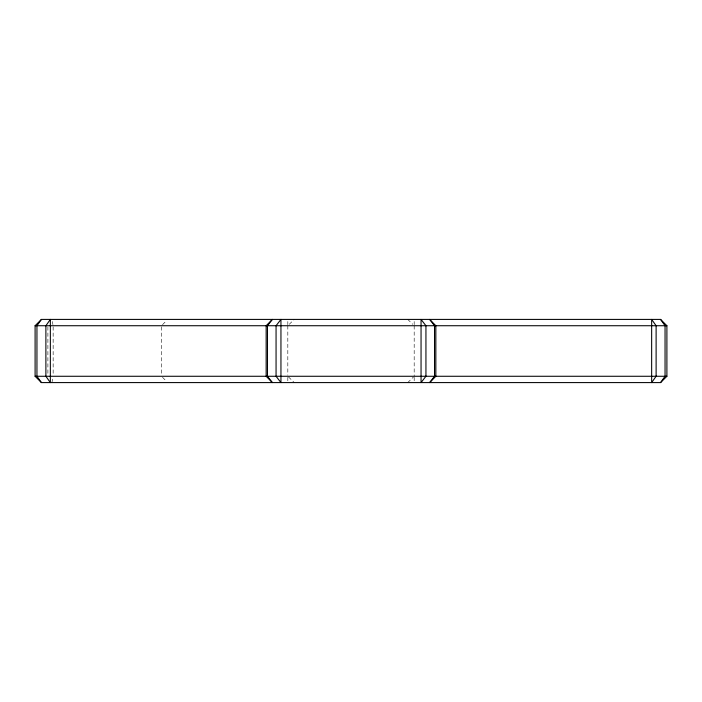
<?xml version="1.0" encoding="UTF-8"?>
<svg xmlns="http://www.w3.org/2000/svg" width="702" height="702" viewBox="0 0 702 702"><rect width="100%" height="100%" fill="white"/><g stroke="black" fill="none" stroke-linecap="round" stroke-linejoin="round"><path stroke-width="0.53" stroke-dasharray="3.51 2.63" d="M51.904 382.59L52.94 377.325M162.513 324.675L166.023 321.165M289.25 324.324L294.261 319.41M407.739 382.59L413.46 376.974M407.739 319.41L412.75 324.324M288.54 376.974L294.261 382.59M162.513 377.325L166.023 380.835M52.317 321.516L52.94 324.675M414.18 321.516L414.18 324.675M414.18 325.728L414.18 376.272M414.18 377.325L414.18 381.537M287.82 321.516L287.82 324.675M287.82 325.728L287.82 375.193M287.82 377.325L287.82 381.537M161.46 326.807L161.46 375.193M53.141 326.807L53.15 375.193M47.903 326.807L47.903 375.193"/><path stroke-width="1.05" d="M41.418 319.41L36.952 325.728L36.952 376.272L41.418 382.59L660.582 382.59L666.9 376.272L666.9 325.728L660.582 319.41L41.418 319.41L35.1 325.728L35.1 376.272L41.418 382.59M660.582 382.59L665.048 376.272L665.048 325.728L660.582 319.41M35.1 325.728L666.9 325.728M35.1 376.272L666.9 376.272M50.351 319.41L45.884 325.728L45.884 376.272L50.351 382.59L50.351 319.41M656.116 376.272L651.649 382.59L651.649 319.41L656.116 325.728L656.116 376.272M272.35 319.41L267.471 325.728L267.471 376.272L272.35 382.59L266.155 376.272L266.155 325.728L272.35 319.41M280.949 319.41L276.062 325.728L276.062 376.272L280.949 382.59L280.949 319.41M425.938 376.272L421.051 382.59L421.051 319.41L425.938 325.728L425.938 376.272M434.529 376.272L429.65 382.59L435.845 376.272L435.845 325.728L429.65 319.41L434.529 325.728L434.529 376.272"/></g></svg>
